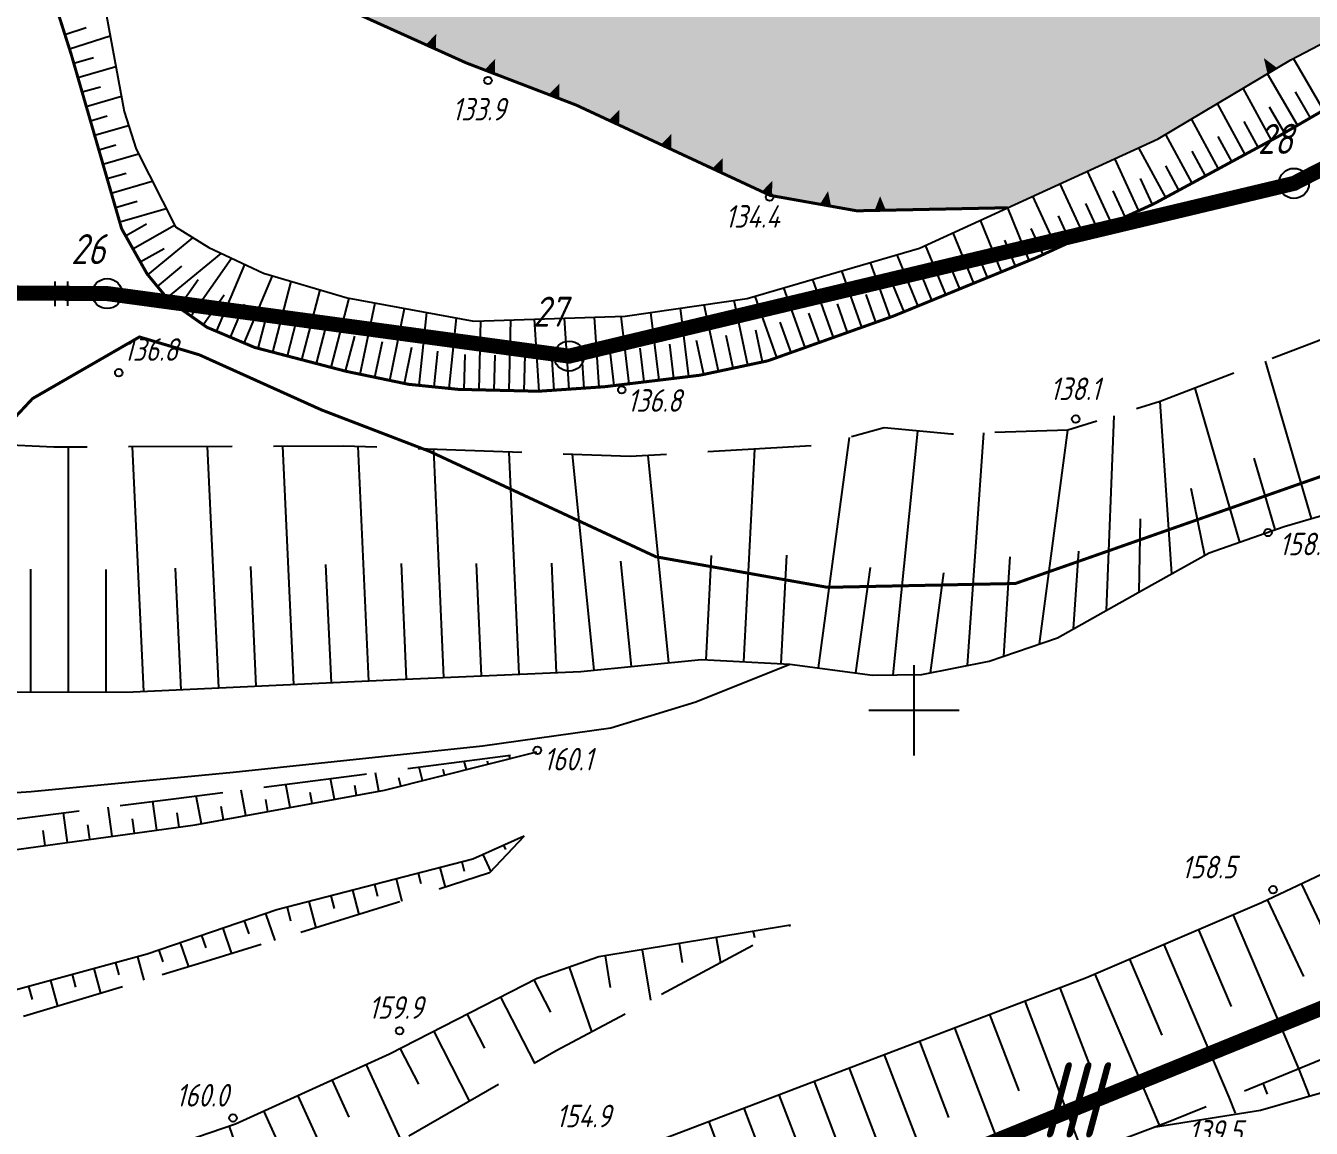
# Model space of a CAD drawing. Header units: millimetres. Extents: x 0 to 841, y 0 to 594.
# Drawn here: x 307.7 to 369.8, y 459.7 to 513 of the extents above; entities that cross this region are included whole.
import ezdxf

# ---------------------------------------------------------------- set-up
doc = ezdxf.new("R2010")
doc.units = ezdxf.units.MM
doc.linetypes.add('AHIDDEN4', pattern=[7, 5, -2])
for name, color, linetype in [('00_Розрізи', 7, 'Continuous'), ('01_Відвал', 7, 'Continuous'), ('01_Земельний_відвід_існуючий', 7, 'Continuous'), ('01_Річка', 7, 'Continuous'), ('кресты', 7, 'Continuous')]:
    doc.layers.add(name, color=color, linetype=linetype)
doc.styles.add('Такие дела', font='GOST_A.TTF', dxfattribs={"oblique": 15})

msp = doc.modelspace()

# ---------------------------------------------------------------- hatches: boundary and pattern name
at = {"layer": '01_Річка', "linetype": 'Continuous', "lineweight": -3, "true_color": 0xf0ffff}
h = msp.add_hatch(color=7, dxfattribs=at)
h.dxf.hatch_style = 1
h.paths.add_polyline_path([(450.586, 552.3), (452.754, 555.759), (455.737, 558.994), (463.556, 562.614), (465.882, 563.075), (467.578, 562.529), (468.865, 561.165), (469.021, 558.729), (467.656, 554.383), (465.724, 551.274), (463.317, 543.492), (461.784, 539.337), (460.515, 532.618), (451.135, 531.997), (450.453, 533.789), (450.004, 537.297), (450.804, 539.09), (452.208, 539.987), (454.705, 540.366), (456.831, 540.464), (459.112, 541.321), (460.789, 543.133), (460.984, 544.498), (460.458, 546.037), (459.346, 547.245), (458.274, 547.499), (455.836, 546.135), (453.067, 543.679), (450.552, 542.218), (448.875, 542.042), (447.9, 542.315), (446.698, 543.3), (446.608, 544.329), (448.149, 547.214)])
h.paths.add_polyline_path([(486.128, 555.588), (489.819, 554.469), (492.263, 553.172), (494.443, 551.406), (497.369, 547.854), (499.097, 544.282), (499.844, 540.092), (500.433, 538.227), (502.259, 535.617), (505.263, 534.146), (508.787, 532.98), (511.045, 530.723), (512.322, 527.897), (511.965, 525.216), (510.669, 522.999), (508.745, 521.488), (506.663, 520.408), (500.792, 520.192), (493.036, 520.958), (485.958, 523.43), (474.407, 530.284), (468.949, 533.624), (465.371, 533.425), (468.121, 540.549), (469.296, 544.27), (470.621, 547.823), (472.52, 551.526), (476.251, 554.96), (479.059, 555.882), (482.358, 556.019)])
h.paths.add_polyline_path([(310.927, 515.978), (313.107, 516.458), (316.951, 515.772), (322.397, 514.149), (328.941, 511.199), (334.25, 509.164), (343.619, 504.802), (347.806, 504.057), (355.097, 504.205), (362.358, 507.528), (368.77, 511.342), (373.194, 513.661), (384.348, 519.993), (395.256, 525.065), (399.976, 526.721), (404.526, 528.032), (410.731, 528.585), (413.811, 528.716), (418.792, 527.668), (425.943, 525.341), (429.795, 523.656), (434.167, 521.271), (442.157, 515.3), (447.685, 511.459), (456.206, 505.087), (460.602, 501.034), (463.12, 498.47), (469.755, 493.044), (475.061, 489.237), (479.872, 487.115), (481.929, 486.678), (487.134, 487.165), (493.131, 488.777), (498.184, 491.545), (499.95, 493.279), (501.441, 496.443), (501.654, 498.238), (501.318, 500.95), (500.632, 502.379), (499.336, 502.798), (497.887, 502.512), (492.366, 498.684), (488.729, 496.537), (485.917, 495.619), (483.296, 495.504), (479.91, 496.04), (476.887, 497.168), (469.795, 500.977), (466.914, 503.428), (463.143, 505.817), (461.461, 507.473), (461.257, 509.864), (463.929, 514.317), (466.829, 517.872), (468.878, 519.823), (471.372, 520.364), (473.981, 520.287), (477.113, 518.567), (485.862, 512.072), (490.776, 509.017), (493.811, 507.548), (498.122, 506.389), (501.408, 506.022), (505.777, 506.351), (509.793, 508.071), (513.891, 510.931), (519.207, 515.335), (521.939, 517.957), (522.325, 520.797), (521.359, 524.545), (519.774, 527.926), (517.897, 531.029), (515.248, 534.216), (513.873, 536.352), (513.177, 538.458), (513.37, 540.97), (516.276, 548.21), (518.669, 551.376), (521.395, 555.452), (524.802, 561.107), (528.03, 566.034), (531.243, 570.239), (533.911, 572.422), (537.661, 577.104), (523.622, 577.104), (521.624, 575.282), (519.779, 573.434), (516.736, 569.325), (514.151, 564.52), (511.468, 558.368), (507.088, 549.367), (506.348, 546.82), (505.131, 546.557), (504.308, 546.918), (502.943, 548.381), (500.927, 551.014), (497.642, 555.902), (496.079, 557.118), (493.201, 558.4), (485.844, 561.049), (479.271, 563.158), (471.932, 566.018), (466.864, 567.173), (462.216, 566.858), (456.544, 565.572), (453.341, 563.447), (448.378, 559.143), (446.616, 556.632), (442.782, 549.31), (441.39, 543.248), (441.362, 537.245), (442.255, 533.65), (443.721, 530.701), (445.194, 528.694), (446.911, 526.41), (447.111, 525.527), (446.334, 525.087), (445.372, 525.46), (440.143, 531.752), (436.917, 534.318), (432.883, 536.78), (428.003, 539.426), (423.72, 540.824), (411.524, 542.476), (407.575, 542.541), (402.912, 541.734), (396.347, 539.616), (391.356, 537.275), (387.54, 536.147), (383.331, 535.517), (376.497, 535.666), (375.149, 535.265), (374.106, 534.447), (374.186, 533.805), (374.751, 532.879), (377.335, 531.949), (378.827, 530.922), (379.245, 530.008), (378.988, 528.821), (377.016, 527.537), (366.334, 523.525), (360.042, 520.702), (353.801, 517.72), (350.916, 516.86), (347.728, 516.86), (345.448, 517.847), (343.929, 520.171), (341.635, 524.257), (339.017, 529.93), (334.76, 537.602), (333.513, 541.468), (333.717, 543.884), (335.982, 548.259), (327.323, 549.303), (326.174, 547.587), (324.3, 545.904), (321.632, 544.246), (316.798, 542.672), (311.649, 541.382), (307.546, 540.539), (304.318, 539.091), (303.264, 537.376), (303.183, 534.447), (301.858, 530.796), (302.044, 529.086), (301.663, 528.135), (304.569, 521.843), (305.624, 521.308), (305.151, 520.761), (308.421, 519.575), (309.885, 518.769), (310.541, 517.512)])

# ---------------------------------------------------------------- linework, layer by layer
at = {"layer": '01_Відвал', "color": 7, "linetype": 'Continuous', "lineweight": -3}
for p, q in [((367.536, 496.795), (369.753, 489.198)), ((366.308, 488.057), (364.151, 495.493)), ((363.03, 486.528), (362.464, 494.844)), ((359.861, 484.757), (360.233, 494.156)), ((345.96, 481.981), (347.454, 493.114)), ((349.566, 481.646), (350.757, 493.423)), ((353.154, 482.099), (353.94, 493.329)), ((356.625, 483.137), (358.002, 493.468)), ((309.73, 480.819), (309.721, 492.642)), ((313.359, 480.845), (312.811, 492.654)), ((316.985, 481.014), (316.444, 492.669)), ((320.611, 481.182), (320.077, 492.683)), ((324.237, 481.35), (323.712, 492.668)), ((327.864, 481.513), (327.38, 492.535)), ((342.345, 482.283), (342.876, 492.542)), ((331.49, 481.672), (331.019, 492.403)), ((335.114, 481.867), (334.067, 492.293)), ((338.726, 482.23), (337.721, 492.242)), ((368.019, 488.664), (366.999, 492.118)), ((364.615, 487.413), (363.958, 490.653)), ((361.446, 485.642), (361.515, 489.187)), ((358.277, 483.872), (358.528, 487.614)), ((318.798, 481.098), (318.53, 486.887)), ((322.424, 481.266), (322.159, 486.978)), ((326.05, 481.433), (325.805, 487.017)), ((329.677, 481.593), (329.438, 487.031)), ((333.303, 481.752), (333.071, 487.045)), ((336.92, 482.049), (336.409, 487.137)), ((340.533, 482.377), (340.793, 487.407)), ((344.158, 482.189), (344.429, 487.419)), ((354.908, 482.548), (355.222, 487.354)), ((307.915, 480.818), (307.91, 486.755)), ((311.545, 480.82), (311.54, 486.735)), ((315.172, 480.929), (314.9, 486.795)), ((347.759, 481.74), (348.466, 486.835)), ((351.373, 481.749), (352.017, 486.575)), ((331.058, 477.606), (331.019, 477.757)), ((332.114, 477.87), (332.11, 477.884)), ((326.832, 476.546), (326.67, 477.195)), ((327.889, 476.811), (327.823, 477.073)), ((328.945, 477.076), (328.845, 477.476)), ((330.001, 477.341), (329.967, 477.479)), ((320.432, 475.245), (320.226, 476.361)), ((322.574, 475.639), (322.389, 476.642)), ((324.716, 476.034), (324.552, 476.922)), ((325.776, 476.281), (325.679, 476.668)), ((316.148, 474.455), (315.9, 475.801)), ((318.29, 474.85), (318.063, 476.081)), ((321.503, 475.442), (321.405, 475.972)), ((323.645, 475.837), (323.558, 476.309)), ((311.834, 473.852), (311.643, 475.255)), ((313.992, 474.147), (313.803, 475.531)), ((317.219, 474.653), (317.1, 475.297)), ((319.361, 475.047), (319.253, 475.634)), ((309.677, 473.557), (309.482, 474.98)), ((312.913, 473.999), (312.818, 474.696)), ((315.071, 474.294), (314.977, 474.982)), ((308.598, 473.409), (308.5, 474.126)), ((310.756, 473.704), (310.659, 474.411)), ((330.742, 473.416), (330.835, 473.206)), ((328.723, 472.614), (328.838, 472.168)), ((329.747, 472.972), (330.121, 472.134)), ((326.614, 472.068), (326.745, 471.563)), ((327.669, 472.341), (327.915, 471.39)), ((324.506, 471.522), (324.651, 470.962)), ((325.56, 471.795), (325.837, 470.725)), ((369.29, 471.542), (372.878, 463.939)), ((322.397, 470.977), (322.555, 470.367)), ((323.452, 471.25), (323.755, 470.079)), ((367.648, 470.767), (369.389, 467.078)), ((319.247, 470.117), (319.689, 468.822)), ((320.289, 470.431), (320.459, 469.772)), ((321.343, 470.704), (321.672, 469.435)), ((318.216, 469.765), (318.432, 469.133)), ((344.597, 469.557), (344.597, 469.557)), ((365.983, 470.045), (369.144, 462.63)), ((316.155, 469.061), (316.361, 468.459)), ((317.186, 469.413), (317.607, 468.179)), ((341.016, 468.963), (341.217, 467.749)), ((342.806, 469.26), (342.857, 468.956)), ((364.314, 469.333), (365.889, 465.638)), ((314.094, 468.356), (314.287, 467.793)), ((315.125, 468.708), (315.523, 467.543)), ((337.435, 468.369), (337.837, 465.941)), ((339.225, 468.666), (339.376, 467.756)), ((362.644, 468.621), (365.784, 461.255)), ((312.004, 467.747), (312.163, 467.165)), ((313.055, 468.034), (313.365, 466.896)), ((335.644, 468.072), (335.896, 466.555)), ((360.975, 467.909), (362.539, 464.239)), ((309.903, 467.174), (310.069, 466.566)), ((310.954, 467.46), (311.278, 466.27)), ((333.917, 467.527), (334.993, 464.42)), ((359.305, 467.198), (362.419, 459.893)), ((307.802, 466.6), (307.975, 465.966)), ((308.853, 466.887), (309.192, 465.645)), ((332.211, 466.911), (333.013, 465.35)), ((357.615, 466.535), (359.024, 462.841)), ((330.597, 466.081), (332.232, 462.897)), ((355.92, 465.888), (358.733, 458.509)), ((328.982, 465.252), (329.821, 463.619)), ((354.224, 465.242), (355.629, 461.556)), ((352.528, 464.595), (355.335, 457.232)), ((327.368, 464.423), (329.088, 461.074)), ((350.832, 463.949), (352.234, 460.271)), ((325.753, 463.594), (326.634, 461.878)), ((349.136, 463.302), (351.937, 455.955)), ((324.113, 462.817), (325.774, 459.168)), ((347.44, 462.655), (348.839, 458.986)), ((322.461, 462.065), (323.273, 460.282)), ((369.144, 462.63), (369.671, 461.284)), ((345.744, 462.009), (348.549, 454.653)), ((367.417, 461.923), (367.626, 461.391)), ((320.809, 461.313), (322.395, 457.829)), ((344.048, 461.362), (345.455, 457.673)), ((365.784, 461.255), (366.09, 460.473)), ((319.157, 460.561), (319.931, 458.86)), ((342.352, 460.715), (345.174, 453.316)), ((317.494, 459.839), (318.682, 456.357)), ((340.656, 460.069), (342.071, 456.358))]:
    msp.add_line(p, q, dxfattribs=at)
at = {"layer": '01_Відвал', "color": 7, "linetype": 'AHIDDEN4', "lineweight": -3, "flags": 128}
for points in [[(406.393, 498.733), (402.891, 498.279), (399.145, 497.42), (396.859, 497.454), (390.644, 499.828), (387.708, 500.949), (383.838, 501.391), (382.189, 501.356), (378.683, 500.549), (371.489, 498.316), (362.464, 494.844), (358.002, 493.468), (352.385, 493.275), (349.129, 493.57), (346.026, 492.726), (336.856, 492.192), (322.992, 492.695), (309.016, 492.639), (300.271, 493.056), (276.502, 493.365), (263.99, 493.887), (257.368, 493.832), (253.626, 493.801), (249.194, 494.192), (235.852, 495.236), (230.849, 495.627), (224.346, 494.569), (218.721, 492.42), (214.089, 489.527), (212.225, 488.407)], [(246.302, 427.736), (248.353, 427.382), (252.343, 427.947), (265.012, 431.907), (273.74, 434.635), (279.335, 436.384), (283.572, 437.004), (288.1, 439.025), (291.402, 440.498), (294.717, 441.562), (297.506, 442.457), (302.521, 442.696), (307.026, 442.392), (309.496, 442.513), (314.592, 443.39), (318.613, 444.082), (324.996, 445.451), (329.113, 446.952), (336.773, 449.987), (347.207, 454.121), (349.988, 455.223), (362.848, 460.054), (370.57, 463.213), (377.367, 465.351), (385.075, 468.638), (390.193, 469.829), (394.634, 470.262), (398.776, 470.439), (403.285, 469.27), (406.945, 470.618), (409.661, 472.762), (412.758, 478.544), (414.634, 483.773), (414.936, 487.394), (414.576, 490.254), (412.075, 493.644), (410.332, 495.204), (406.393, 498.733)], [(168.047, 453.52), (167.854, 453.495), (158.436, 456.77), (153.776, 459.632), (151.116, 461.836), (148.934, 464.303), (148.215, 466.938), (148.838, 469.333), (150.732, 471.681), (154.457, 473.892), (158.49, 475.091), (163.507, 476.123), (166.009, 476.187), (168.954, 475.992), (171.208, 476.698), (173.559, 477.523), (175.755, 478.293), (178.296, 477.066), (181.888, 475.546), (187.05, 473.832), (191.575, 472.625), (193.667, 472.565), (200.018, 472.7), (211.626, 474.361), (219.505, 475.935), (225.678, 477.512), (232.742, 478.537), (239.967, 480.036), (243.032, 480.414), (250.595, 480.293), (258.255, 479.333), (266.141, 477.592), (278.65, 474.654), (282.465, 473.6), (286.171, 473.159), (290.867, 473.137), (303.994, 474.28), (314.807, 475.659), (324.031, 476.855), (332.346, 477.929)], [(331.736, 473.859), (330.07, 472.079), (325.613, 470.653), (316.37, 467.796), (304.634, 464.279), (293.303, 461.306), (286.695, 459.573), (280.182, 457.864), (273.936, 456.742), (267.04, 455.502), (257.471, 453.293), (246.905, 451.238), (238.335, 449.114), (234.731, 448.271), (229.077, 447.686), (225.654, 447.064), (220.432, 445.663), (217.282, 444.456), (215.191, 443.936), (213.378, 443.834)], [(240.139, 431.287), (245.084, 432.285), (259.752, 437.079), (270.198, 441.236), (276.955, 444.492), (284.142, 447.955), (287.92, 449.811), (294.657, 451.198), (307.991, 453.512), (314.86, 454.842), (325.858, 459.201), (333.279, 463.503), (344.597, 469.557)]]:
    msp.add_lwpolyline(points, dxfattribs=at)
at = {"layer": '01_Відвал', "color": 7, "linetype": 'Continuous', "lineweight": -3, "flags": 128}
for points in [[(303.221, 480.814), (312.845, 480.821), (325.625, 481.415), (334.479, 481.803), (340.307, 482.389), (344.567, 482.168), (348.557, 481.633), (350.944, 481.664), (354.199, 482.305), (357.498, 483.437), (361.657, 485.761), (364.827, 487.532), (368.448, 488.817), (373.911, 490.411)], [(277.439, 479.47), (279.289, 477.106), (285.4, 475.759), (290.354, 474.859), (307.928, 476.019), (317.684, 476.944), (329.728, 478.226), (335.932, 479.09), (340.033, 480.337), (344.567, 482.168)], [(228.684, 472.428), (233.844, 472.816), (239.569, 473.482), (246.254, 474.598), (251.529, 475.034), (257.375, 475.296), (259.923, 475.41), (262.89, 475.138), (269.888, 473.139), (276.816, 471.781), (279.84, 471.188), (284.873, 470.986), (294.874, 471.84), (299.779, 472.522), (305.8, 473.027), (315.853, 474.401), (324.997, 476.086), (332.346, 477.929)], [(376.089, 474.751), (367.362, 470.632), (358.895, 467.023), (337.644, 458.92), (325.687, 454.015), (317.281, 450.566), (314.006, 449.238), (309.42, 448.066), (305.106, 447.381), (300.324, 447.264), (295.534, 446.407), (290.468, 443.717), (276.189, 437.462), (251.642, 429.027), (246.302, 427.736)], [(331.736, 473.859), (329.253, 472.751), (323.088, 471.155), (319.786, 470.301), (313.53, 468.164), (306.449, 466.231), (301.288, 465.045), (288.648, 462.458), (286.446, 462.007), (282.741, 460.629), (280.683, 460.097), (276.87, 459.692), (264.865, 458.9), (255.609, 458.162), (245.969, 456.098), (234.138, 453.662), (228.526, 452.943), (216.763, 450.667), (213.195, 449.651), (210.552, 449.312), (206.509, 449.912), (205.369, 450.486)], [(344.597, 469.557), (335.35, 468.023), (332.362, 466.988), (325.23, 463.325), (317.802, 459.945), (310.554, 457.47), (302.813, 455.835), (290.271, 452.935), (280.449, 451.24), (274.134, 450.92), (265.252, 449.995), (256.925, 449.128)], [(397.339, 466.545), (392.085, 465.372), (383.781, 464.054), (378.087, 463.15), (373.849, 462.478), (370.278, 461.457), (367.301, 460.607), (362.135, 459.786)], [(397.339, 466.545), (392.085, 465.372), (383.781, 464.054), (378.087, 463.15), (373.849, 462.478), (370.278, 461.457), (367.301, 460.607), (362.135, 459.786)]]:
    msp.add_lwpolyline(points, dxfattribs=at)
at = {"layer": '01_Відвал', "color": 7, "linetype": 'Continuous', "lineweight": -3}
for centre in [(312.155, 496.237), (336.453, 495.41), (358.382, 494.001), (367.669, 488.519), (332.377, 478.004), (367.913, 471.272), (325.72, 464.454), (317.673, 460.249)]:
    msp.add_circle(centre, 0.181, dxfattribs=at)
at = {"layer": '01_Земельний_відвід_існуючий', "color": 2, "linetype": 'Continuous', "lineweight": 50, "const_width": 0.726}
for points in [[(500.925, 470.682), (391.263, 474.094), (271.255, 425.27), (208.638, 396.375), (197.918, 403.363), (199.378, 418.417), (183.075, 420.017), (167.68, 427.545), (147.537, 438.025), (138.594, 442.849), (128.465, 447.911), (122.614, 451.28), (124.144, 481.063), (143.65, 498.284), (167.441, 502.891), (182.509, 504.952), (210.667, 507.072), (220.406, 500.651), (311.596, 500.059), (333.909, 497.039), (368.924, 505.381), (400.353, 521.498), (424.365, 522.95), (452.715, 505.268)], [(500.925, 470.682), (528.009, 466.547), (542.565, 170.375), (533.606, 170.161), (508.966, 174.804), (479.458, 175.86), (446.225, 182.979), (434.787, 183.73), (339.851, 141.796), (337.753, 146.468), (291.199, 152.055), (219.604, 157.195), (213.219, 160.807), (174.857, 165.754), (197.918, 403.363), (208.638, 396.375), (271.255, 425.27), (391.263, 474.094)]]:
    msp.add_lwpolyline(points, close=True, dxfattribs=at)
at = {"layer": '01_Земельний_відвід_існуючий', "color": 7, "linetype": 'Continuous', "lineweight": -3}
for centre in [(368.924, 505.381), (311.596, 500.059), (333.909, 497.039)]:
    msp.add_circle(centre, 0.726, dxfattribs=at)
at = {"layer": '01_Річка', "color": 32, "linetype": 'Continuous', "lineweight": -3}
for p, q in [((309.552, 512.577), (310.577, 512.903)), ((309.771, 511.885), (311.736, 512.51)), ((309.981, 511.19), (310.93, 511.465)), ((370.354, 508.915), (368.906, 511.413)), ((310.182, 510.493), (312.014, 511.022)), ((369.097, 508.187), (367.653, 510.678)), ((310.384, 509.795), (311.266, 510.05)), ((367.836, 507.468), (366.477, 509.978)), ((310.586, 509.098), (312.282, 509.588)), ((366.559, 506.777), (365.228, 509.235)), ((369.725, 508.551), (369.001, 509.8)), ((310.787, 508.4), (311.602, 508.636)), ((368.469, 507.823), (367.749, 509.065)), ((310.989, 507.703), (312.63, 508.178)), ((365.282, 506.086), (363.979, 508.492)), ((367.197, 507.123), (366.525, 508.365)), ((364.005, 505.395), (362.73, 507.749)), ((365.92, 506.431), (365.262, 507.647)), ((311.191, 507.006), (312.019, 507.245)), ((311.392, 506.308), (313.103, 506.803)), ((362.728, 504.704), (361.429, 507.103)), ((364.643, 505.74), (363.999, 506.93)), ((361.427, 504.061), (360.276, 506.575)), ((363.366, 505.049), (362.729, 506.227)), ((311.594, 505.611), (312.516, 505.877)), ((360.106, 503.457), (358.956, 505.971)), ((362.087, 504.363), (361.511, 505.62)), ((311.796, 504.913), (313.771, 505.484)), ((358.786, 502.852), (357.635, 505.367)), ((360.766, 503.759), (360.191, 505.016)), ((311.997, 504.216), (313.051, 504.521)), ((357.466, 502.248), (356.315, 504.762)), ((359.446, 503.155), (358.871, 504.412)), ((312.199, 503.518), (314.44, 504.166)), ((356.139, 501.658), (355.097, 504.205)), ((358.126, 502.55), (357.55, 503.807)), ((312.482, 502.855), (313.502, 503.431)), ((312.839, 502.223), (314.85, 503.358)), ((354.795, 501.108), (353.776, 503.601)), ((356.806, 501.946), (356.23, 503.203)), ((313.56, 500.964), (315.735, 502.756)), ((353.452, 500.559), (352.455, 502.996)), ((355.467, 501.383), (354.952, 502.643)), ((313.196, 501.591), (314.352, 502.243)), ((314.484, 499.843), (317.101, 502)), ((350.764, 499.459), (349.75, 501.938)), ((352.108, 500.009), (351.133, 502.391)), ((354.123, 500.834), (353.619, 502.066)), ((314.022, 500.403), (315.205, 501.378)), ((315.641, 498.975), (317.6, 501.765)), ((316.881, 498.234), (318.243, 501.462)), ((348.049, 498.43), (347.079, 501.155)), ((349.417, 498.917), (348.475, 501.564)), ((352.78, 500.284), (352.287, 501.489)), ((315.047, 499.392), (315.99, 500.736)), ((318.219, 497.67), (319.585, 500.909)), ((319.599, 497.23), (320.491, 500.644)), ((346.681, 497.943), (345.684, 500.745)), ((351.436, 499.734), (350.943, 500.939)), ((316.235, 498.558), (317.251, 500.005)), ((321.004, 496.863), (321.885, 500.236)), ((343.945, 496.969), (342.892, 499.927)), ((345.313, 497.456), (344.288, 500.336)), ((348.733, 498.673), (348.255, 500.016)), ((350.092, 499.184), (349.571, 500.458)), ((317.55, 497.952), (318.225, 499.553)), ((322.408, 496.495), (323.282, 499.837)), ((323.821, 496.163), (324.536, 499.607)), ((325.243, 495.867), (325.965, 499.344)), ((339.693, 496.053), (339.295, 499.354)), ((341.121, 496.307), (340.44, 499.519)), ((342.542, 496.608), (341.881, 499.725)), ((347.365, 498.186), (346.873, 499.568)), ((318.896, 497.413), (319.345, 499.131)), ((320.301, 497.046), (320.745, 498.743)), ((326.673, 495.626), (327.031, 499.148)), ((328.117, 495.479), (328.464, 498.884)), ((329.567, 495.411), (329.646, 498.739)), ((331.019, 495.376), (331.1, 498.787)), ((332.47, 495.346), (332.232, 498.825)), ((333.919, 495.445), (333.684, 498.873)), ((335.367, 495.544), (335.136, 498.921)), ((336.81, 495.705), (336.417, 498.964)), ((338.252, 495.879), (337.857, 499.148)), ((344.629, 497.212), (344.11, 498.672)), ((345.997, 497.699), (345.492, 499.12)), ((321.706, 496.679), (322.144, 498.355)), ((343.252, 496.759), (342.925, 498.3)), ((323.111, 496.312), (323.554, 498.009)), ((324.532, 496.015), (324.891, 497.745)), ((325.954, 495.72), (326.316, 497.466)), ((338.972, 495.966), (338.774, 497.609)), ((340.411, 496.156), (340.066, 497.786)), ((341.832, 496.457), (341.496, 498.04)), ((327.395, 495.552), (327.572, 497.284)), ((328.841, 495.428), (328.881, 497.114)), ((330.293, 495.394), (330.333, 497.079)), ((331.744, 495.359), (331.785, 497.085)), ((333.194, 495.395), (333.076, 497.122)), ((334.643, 495.495), (334.526, 497.196)), ((336.089, 495.618), (335.889, 497.279)), ((337.531, 495.792), (337.335, 497.418))]:
    msp.add_line(p, q, dxfattribs=at)
at = {"layer": '01_Річка', "color": 0, "linetype": 'Continuous'}
for p, q in [((309.084, 499.459), (309.084, 500.638)), ((309.672, 500.638), (309.672, 499.462))]:
    msp.add_line(p, q, dxfattribs=at)
at = {"layer": '01_Річка', "color": 32, "linetype": 'Continuous', "lineweight": 50, "const_width": 0.145, "flags": 128}
msp.add_lwpolyline([(305.151, 520.761), (307.195, 518.498), (308.594, 515.59), (309.865, 511.589), (311.521, 505.863), (312.294, 503.189), (313.527, 501.004), (314.592, 499.712), (316.417, 498.43), (318.716, 497.46), (323.146, 496.303), (326.149, 495.679), (328.547, 495.435), (332.428, 495.343), (335.628, 495.562), (340.229, 496.117), (343.506, 496.812), (349.571, 498.971), (356.496, 501.804), (362.169, 504.401), (368.162, 507.645), (375.065, 511.645)], dxfattribs=at)
at = {"layer": '01_Річка', "color": 32, "linetype": 'Continuous', "lineweight": -3, "flags": 128}
msp.add_lwpolyline([(305.151, 520.761), (308.421, 519.575), (309.885, 518.769), (310.541, 517.512), (311.555, 513.479), (312.418, 508.858), (312.989, 507.028), (314.892, 503.275), (316.509, 502.279), (319.141, 501.039), (323.183, 499.856), (329.312, 498.728), (336.615, 498.97), (342.514, 499.816), (350.843, 502.258), (362.358, 507.528), (368.77, 511.342), (373.194, 513.661)], dxfattribs=at)
at = {"layer": '01_Річка', "color": 7, "linetype": 'Continuous', "lineweight": -3, "const_width": 0.145, "flags": 128}
msp.add_lwpolyline([(310.927, 515.978), (313.107, 516.458), (316.951, 515.772), (322.397, 514.149), (328.941, 511.199), (334.25, 509.164), (339.866, 506.549), (343.619, 504.802), (347.806, 504.057), (355.097, 504.205)], dxfattribs=at)
at = {"layer": '01_Річка', "color": 7, "linetype": 'Continuous', "lineweight": -3, "flags": 128}
for points in [[(327.23, 511.97, 0.544, 0, 0), (327.489, 512.593, 0, 0, 0)], [(330.079, 510.763, 0.544, 0, 0), (330.338, 511.385, 0, 0, 0)], [(367.875, 510.81, 0.544, 0, 0), (367.469, 511.432, 0, 0, 0)], [(333.178, 509.575, 0.544, 0, 0), (333.437, 510.197, 0, 0, 0)], [(336.075, 508.314, 0.544, 0, 0), (336.334, 508.937, 0, 0, 0)], [(338.588, 507.144, 0.544, 0, 0), (338.847, 507.767, 0, 0, 0)], [(341.076, 505.986, 0.544, 0, 0), (341.335, 506.609, 0, 0, 0)], [(343.463, 504.875, 0.544, 0, 0), (343.722, 505.497, 0, 0, 0)], [(346.295, 504.326, 0.544, 0, 0), (346.418, 505.01, 0, 0, 0)], [(348.94, 504.08, 0.544, 0, 0), (348.932, 504.763, 0, 0, 0)]]:
    msp.add_lwpolyline(points, format="xyseb", dxfattribs=at)
at = {"layer": '01_Річка', "color": 4, "linetype": 'Continuous', "lineweight": -3, "flags": 128}
msp.add_lwpolyline([(370.799, 491.43, 0.145, 0.145, 0), (355.467, 486.059, 0.145, 0.145, 0), (346.387, 485.874, 0.145, 0.145, 0), (338.106, 487.348, 0.145, 0.145, 0), (332.206, 490.095, 0.145, 0.145, 0), (327.163, 492.442, 0.145, 0.145, 0), (321.958, 494.438, 0.145, 0.145, 0), (316.047, 497.102, 0.145, 0.145, 0), (313.153, 497.965, 0.145, 0.145, 0), (307.99, 494.989, 0.145, 0.145, 0), (300.985, 487.488, 0.145, 0.145, 0), (289.974, 483.746, 0.145, 0.145, 0), (285.041, 483.118, 0.145, 0.145, 0), (278.668, 482.307, 0.145, 0.145, 0), (271.267, 481.776, 0.145, 0.145, 0), (266.662, 481.042, 0.145, 0.145, 0), (258.206, 479.694, 0.145, 0.145, 0), (248.186, 479.747, 0.145, 0.145, 0), (242.243, 480.124, 0.145, 0.145, 0), (235.413, 480.988, 0.145, 0.145, 0), (229.858, 482.162, 0.145, 0.145, 0), (224.573, 483.475, 0.145, 0.145, 0)], format="xyseb", dxfattribs=at)
at = {"layer": '01_Річка', "color": 7, "linetype": 'Continuous'}
for centre in [(329.988, 510.35), (343.596, 504.72)]:
    msp.add_circle(centre, 0.181, dxfattribs=at)
at = {"layer": 'кресты', "color": 3, "linetype": 'Continuous'}
for p, q in [((350.571, 477.76), (350.571, 482.116)), ((350.571, 477.76), (350.571, 482.116)), ((348.393, 479.938), (352.749, 479.938)), ((348.393, 479.938), (352.749, 479.938))]:
    msp.add_line(p, q, dxfattribs=at)

# ---------------------------------------------------------------- texts
at = {"layer": '00_Розрізи', "color": 252, "linetype": 'Continuous', "lineweight": 40, "true_color": 0x949494, "insert": (356.636, 462.937), "char_height": 3.63, "width": 6.37197, "attachment_point": 1, "style": 'Такие дела'}
msp.add_mtext('ІІІ', dxfattribs=at)
at = {"layer": '01_Відвал', "color": 7, "linetype": 'Continuous', "lineweight": -3, "style": 'Такие дела', "oblique": 15}
for s, p in [('136.8', (312.395, 496.812)), ('138.1', (357.138, 494.917)), ('136.8', (336.718, 494.352)), ('158.2', (368.212, 487.421)), ('160.1', (332.675, 477.03)), ('158.5', (363.491, 471.819)), ('159.9', (324.223, 465.037)), ('160.0', (314.918, 460.799)), ('154.9', (333.278, 459.798)), ('139.5', (363.824, 459.05))]:
    msp.add_text(s, height=1.089, dxfattribs=at).set_placement(p)
at = {"layer": '01_Земельний_відвід_існуючий', "color": 7, "linetype": 'Continuous', "lineweight": -3, "char_height": 1.452, "attachment_point": 1, "style": 'Такие дела'}
for s, insert in [('28', (367.175, 508.255)), ('26', (309.846, 502.933)), ('27', (332.16, 499.913))]:
    msp.add_mtext_dynamic_manual_height_columns(s, width=5.04905, gutter_width=15, heights=[0], dxfattribs=dict(at, insert=insert))
at = {"layer": '01_Річка', "color": 7, "linetype": 'Continuous', "style": 'Такие дела', "oblique": 15}
for s, p in [('133.9', (328.257, 508.419)), ('134.4', (341.444, 503.241))]:
    msp.add_text(s, height=1.089, dxfattribs=at).set_placement(p)

doc.saveas('drawing.dxf')
